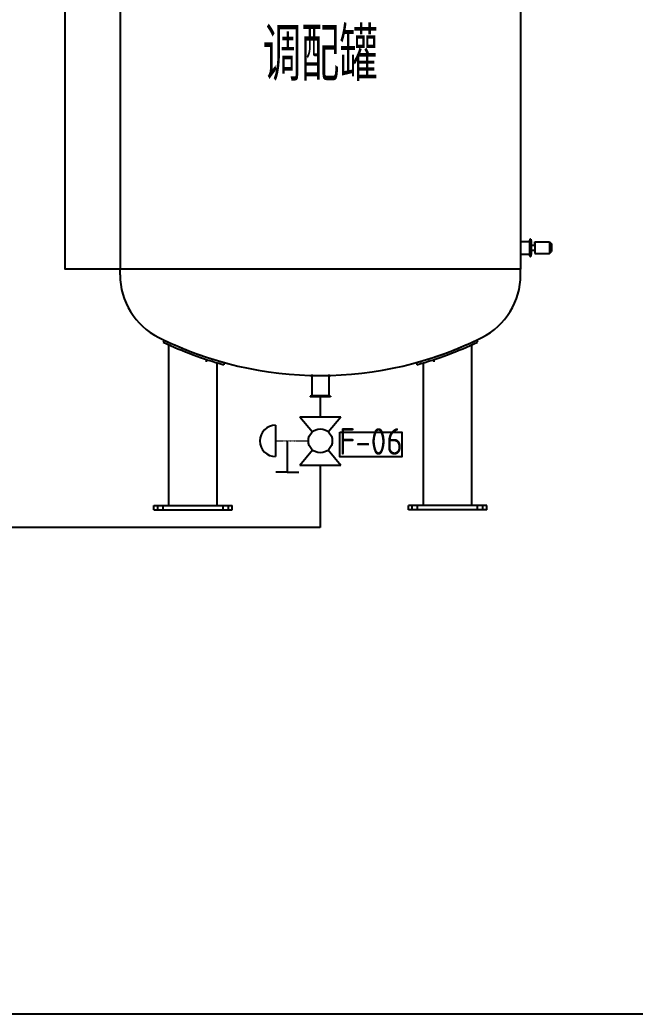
# Model space of a CAD drawing. Header units: millimetres. Extents: x 1783 to 21704, y 2913 to 17571.
# Drawn here: x 10956 to 13736, y 2913 to 7402 of the extents above; entities that cross this region are included whole.
import ezdxf

# ---------------------------------------------------------------- set-up
doc = ezdxf.new("R2010")
doc.units = ezdxf.units.MM
doc.linetypes.add('CENTER', pattern=[2, 1.25, -0.25, 0.25, -0.25])
doc.linetypes.add('DASHED', pattern=[0.75, 0.5, -0.25])
for name, color, linetype in [('00', 7, 'Continuous'), ('2', 2, 'DASHED'), ('3中心线层', 1, 'CENTER')]:
    doc.layers.add(name, color=color, linetype=linetype)
doc.styles.add('HZ', font='gbenor.shx', dxfattribs={"bigfont": 'gbcbig.shx'})
doc.dimstyles.new('ISO-25', dxfattribs={"dimtxt": 2.5, "dimasz": 2.5, "dimexe": 1.25, "dimexo": 0.625, "dimtad": 1, "dimtxsty": 'Standard', "dimcen": 2.5, "dimadec": 0, "dimazin": 0, "dimtfac": 1, "dimtmove": 0, "dimatfit": 3, "dimfxl": 1, "dimarcsym": 0})

# ---------------------------------------------------------------- blocks, each defined once
blk = doc.blocks.new('*D20')
at = {"color": 0, "lineweight": -2, "transparency": 16777216}
for p, q in [((11352.9, 8775.9), (11157.5, 8775.9)), ((11158.8, 8773.4), (11158.8, 6278.4)), ((11407.9, 6275.9), (11157.5, 6275.9))]:
    blk.add_line(p, q, dxfattribs=at)
at = {"color": 0, "transparency": 16777216}
for points in [[(11158.4, 8773.4), (11159.2, 8773.4), (11158.8, 8775.9)], [(11158.4, 6278.4), (11159.2, 6278.4), (11158.8, 6275.9)]]:
    blk.add_solid(points, dxfattribs=at)
at = {"layer": 'Defpoints', "color": 0, "transparency": 16777216}
for p in [(11353.6, 8775.9), (11158.8, 6275.9), (11408.6, 6275.9)]:
    blk.add_point(p, dxfattribs=at)
at = {"color": 0, "transparency": 16777216, "insert": (11156.9, 7525.9), "char_height": 2.5, "attachment_point": 5, "rotation": 90}
blk.add_mtext('2500', dxfattribs=at)

msp = doc.modelspace()

# ---------------------------------------------------------------- linework, layer by layer
for p, q in [((13218.571, 6401.347), (13258.571, 6401.347)), ((13218.571, 6401.347), (13258.571, 6401.347)), ((13260.571, 6409.842), (13258.571, 6403.224)), ((13260.571, 6409.842), (13258.571, 6403.224)), ((13262.571, 6411.597), (13260.571, 6411.597)), ((13262.571, 6411.597), (13260.571, 6411.597)), ((13262.571, 6411.597), (13264.571, 6411.597)), ((13264.571, 6409.842), (13266.571, 6403.224)), ((13266.571, 6384.161), (13282.194, 6384.161)), ((13282.194, 6382.847), (13282.194, 6399.327)), ((13282.194, 6399.327), (13282.194, 6346.367)), ((13282.194, 6399.327), (13348.444, 6399.327)), ((13348.444, 6399.327), (13348.444, 6346.367)), ((13348.444, 6399.327), (13357.933, 6390.262)), ((13357.933, 6390.262), (13357.933, 6355.433)), ((13218.571, 6344.347), (13258.571, 6344.347)), ((13218.571, 6344.347), (13258.571, 6344.347)), ((13260.571, 6335.853), (13258.571, 6342.471)), ((13260.571, 6335.853), (13258.571, 6342.471)), ((13262.571, 6334.097), (13260.571, 6334.097)), ((13262.571, 6334.097), (13260.571, 6334.097)), ((13262.571, 6334.097), (13264.571, 6334.097)), ((13264.571, 6335.853), (13266.571, 6342.471)), ((13266.571, 6361.534), (13282.194, 6361.534)), ((13282.194, 6346.367), (13348.444, 6346.367)), ((13348.444, 6346.367), (13357.933, 6355.433)), ((12275.571, 5801.378), (12275.571, 5704.904)), ((12351.571, 5801.378), (12351.571, 5704.904)), ((12268.071, 5702.575), (12268.071, 5700.575)), ((12359.071, 5702.575), (12268.071, 5702.575)), ((12268.071, 5702.575), (12268.071, 5700.575)), ((12269.131, 5702.575), (12274.168, 5704.904)), ((12352.975, 5704.904), (12274.168, 5704.904)), ((12275.571, 5704.904), (12274.168, 5704.904)), ((12351.571, 5704.904), (12352.975, 5704.904)), ((12358.012, 5702.575), (12352.975, 5704.904)), ((12359.071, 5702.575), (12359.071, 5700.575)), ((12359.071, 5700.575), (12268.071, 5700.575)), ((12313.571, 5700.575), (12313.571, 5610.036)), ((12111.165, 5572.089), (12111.165, 5429.982)), ((12220.454, 5610.036), (12406.689, 5610.037)), ((12220.454, 5610.036), (12278.449, 5542.148)), ((12348.693, 5542.148), (12406.689, 5610.037)), ((12164.224, 5501.035), (12164.224, 5359.211)), ((12220.454, 5392.034), (12278.449, 5459.922)), ((12348.693, 5459.922), (12406.689, 5392.034)), ((12220.454, 5392.034), (12406.689, 5392.034)), ((12313.571, 5392.034), (12313.571, 5110.562)), ((12164.224, 5359.211), (12111.879, 5359.211)), ((12164.224, 5359.211), (12216.569, 5359.211)), ((12313.571, 5110.562), (9937.087, 5110.562))]:
    msp.add_line(p, q)
for points in [[(1783.349, 17571.467), (21703.886, 17571.467), (21703.886, 2912.911), (1783.349, 2912.911)], [(12401.378, 5540.403), (12681.726, 5540.403), (12681.726, 5428.568), (12401.378, 5428.568)]]:
    msp.add_lwpolyline(points, close=True)
msp.add_circle((12313.571, 5501.035), 54.073)
msp.add_arc((12111.165, 5501.035), 71.053, 90, 270)
at = {"layer": '00', "color": 7}
for p, q in [((11408.571, 8775.935), (11408.571, 6275.935)), ((13218.571, 8775.935), (13218.571, 6275.935)), ((13258.571, 6403.224), (13258.571, 6342.471)), ((13258.571, 6403.224), (13258.571, 6342.471)), ((13260.571, 6411.597), (13260.571, 6334.097)), ((13260.571, 6411.597), (13260.571, 6334.097)), ((13262.571, 6411.597), (13262.571, 6334.097)), ((13262.571, 6411.597), (13262.571, 6334.097)), ((13262.571, 6411.597), (13262.571, 6334.097)), ((13262.571, 6411.597), (13262.571, 6334.097)), ((13264.571, 6411.597), (13264.571, 6334.097)), ((13266.571, 6403.224), (13266.571, 6342.471)), ((13218.571, 6275.935), (11408.571, 6275.935)), ((13218.571, 6275.935), (11408.571, 6275.935)), ((11408.571, 6250.935), (11408.571, 6275.935)), ((11413.571, 6250.935), (11413.571, 6250.935)), ((13218.571, 6250.935), (13218.571, 6275.935)), ((13102.72, 6000.705), (13102.72, 6000.705)), ((11607.832, 5956.189), (11603.518, 5947.168)), ((11629.071, 5209.939), (11629.071, 5935.217)), ((12998.071, 5209.939), (12998.071, 5935.217)), ((13019.311, 5956.189), (13023.625, 5947.168)), ((11798.571, 5858.328), (11798.571, 5868.328)), ((11848.071, 5209.939), (11848.071, 5853.334)), ((11879.519, 5854.77), (11876.866, 5845.128)), ((12747.624, 5854.77), (12750.277, 5845.128)), ((12779.071, 5209.939), (12779.071, 5853.334)), ((12828.571, 5858.328), (12828.571, 5868.328)), ((11561.795, 5209.939), (11915.348, 5209.939)), ((11561.795, 5189.939), (11561.795, 5209.939)), ((11561.795, 5209.939), (11561.795, 5209.939)), ((11915.348, 5189.939), (11915.348, 5209.939)), ((13065.348, 5209.939), (12711.795, 5209.939)), ((12711.795, 5189.939), (12711.795, 5209.939)), ((13065.348, 5189.939), (13065.348, 5209.939)), ((13065.348, 5209.939), (13065.348, 5209.939)), ((11561.795, 5189.939), (11915.348, 5189.939)), ((13065.348, 5189.939), (12711.795, 5189.939))]:
    msp.add_line(p, q, dxfattribs=at)
for centre, radius, start, end in [((11724.514, 6250.935), 315.942, 180, 243.434949), ((12902.629, 6250.935), 315.942, 296.565051, 0), ((12313.571, 7429.05), 1633.115, 243.434949, 296.565051), ((12313.571, 7432.139), 1646, 244.444757, 249.553555), ((12313.571, 7432.139), 1636, 244.444757, 249.422931), ((12313.571, 7432.139), 1636, 290.577069, 295.555243), ((12313.571, 7432.139), 1646, 290.446445, 295.555243), ((12313.571, 7432.139), 1636, 249.422931, 254.614444), ((12313.571, 7432.139), 1646, 249.553555, 254.614444), ((12313.571, 7432.139), 1636, 285.385556, 290.577069), ((12313.571, 7432.139), 1646, 285.385556, 290.446445)]:
    msp.add_arc(centre, radius, start, end, dxfattribs=at)
at = {"layer": '2', "color": 2, "ltscale": 2}
for p, q in [((11579.071, 5189.939), (11579.071, 5209.939)), ((11603.071, 5189.939), (11603.071, 5209.939)), ((11874.071, 5189.939), (11874.071, 5209.939)), ((11898.071, 5189.939), (11898.071, 5209.939)), ((12729.071, 5189.939), (12729.071, 5209.939)), ((12753.071, 5189.939), (12753.071, 5209.939)), ((13024.071, 5189.939), (13024.071, 5209.939)), ((13048.071, 5189.939), (13048.071, 5209.939))]:
    msp.add_line(p, q, dxfattribs=at)
at = {"layer": '3中心线层', "color": 0, "lineweight": 5}
msp.add_open_spline([(12111.165, 5501.035), (12111.165, 5501.035), (12199.541, 5501.035), (12259.499, 5501.035)], degree=3, dxfattribs=at)

# ---------------------------------------------------------------- texts
at = {"color": 3, "ltscale": 100, "attachment_point": 5, "style": 'HZ'}
for s, insert, char_height in [('\\A1;调配罐', (12313.083, 7246.236), 240), ('\\A1;F-06', (12542.077, 5498.442), 120)]:
    msp.add_mtext(s, dxfattribs=dict(at, insert=insert, char_height=char_height))

# ---------------------------------------------------------------- dimensions: what is measured, and where the dimension line sits
dim = msp.add_linear_dim(base=(11158.779, 6275.935), p1=(11353.571, 8775.935), p2=(11408.571, 6275.935), angle=90, dimstyle='ISO-25')
dim.commit()
dim.dimension.update_dxf_attribs({"geometry": '*D20', "text_midpoint": (11156.904, 7525.935)})

doc.saveas('drawing.dxf')
